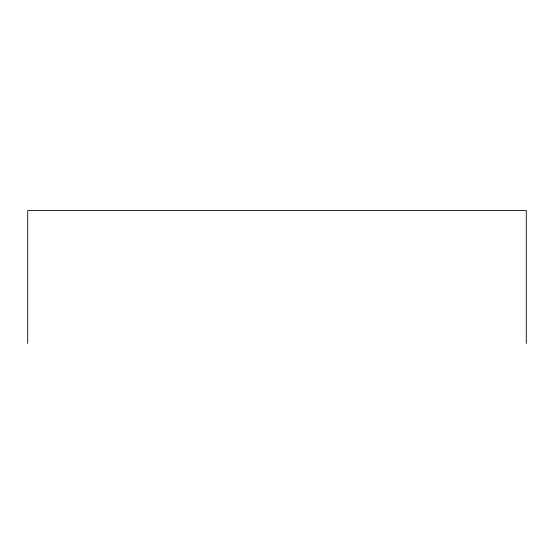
<?xml version="1.0" encoding="UTF-8"?>
<svg xmlns="http://www.w3.org/2000/svg" width="554" height="554" viewBox="0 0 554 554"><rect width="100%" height="100%" fill="white"/><g stroke="black" fill="none" stroke-linecap="round" stroke-linejoin="round"><path stroke-width="0.83" d="M526.3 343.411L526.3 210.589L27.7 210.589L27.7 343.411"/></g></svg>
